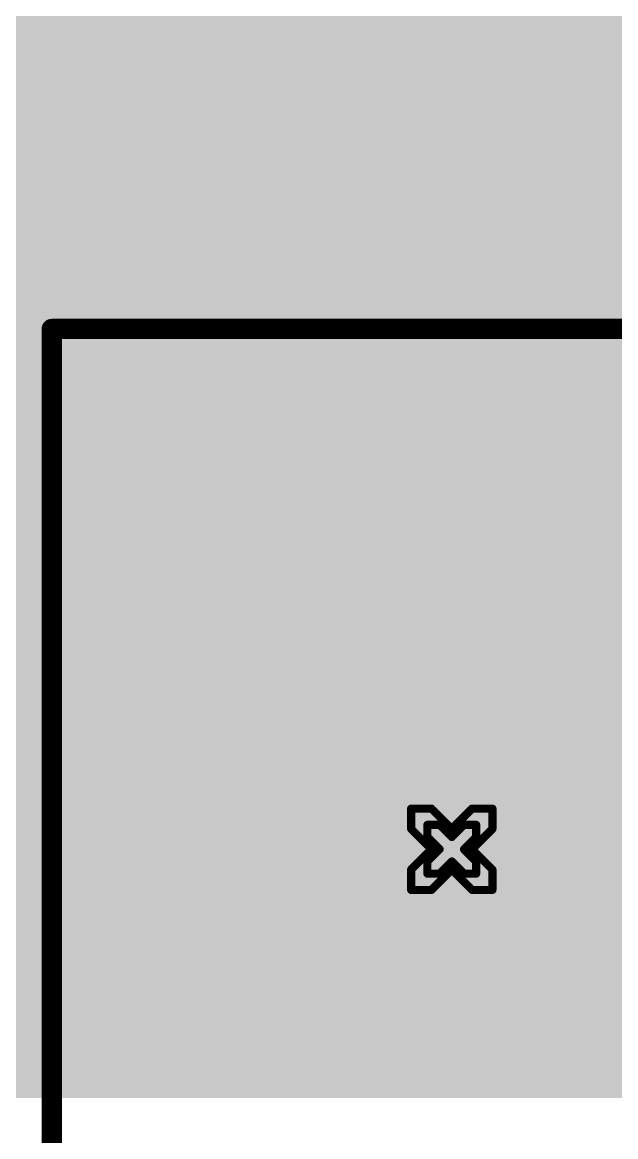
# Model space of a CAD drawing. Header units: inches. Extents: x 68 to 568, y 3 to 460.
# Drawn here: x 206.64 to 210.35, y 125.39 to 132.35 of the extents above; entities that cross this region are included whole.
import ezdxf

# ---------------------------------------------------------------- set-up
doc = ezdxf.new("R2010")
doc.units = ezdxf.units.IN
for name, color, linetype in [('Bottom Layer', 5, 'Continuous'), ('Bottom Solder', 6, 'Continuous'), ('Drill Drawing', 1, 'Continuous'), ('Layer 1', 16, 'Continuous'), ('Layer 2', 76, 'Continuous'), ('Multi-Layer', 9, 'Continuous'), ('Pad Holes', 156, 'Continuous'), ('Top Layer', 1, 'Continuous'), ('Top Overlay', 2, 'Continuous'), ('Top Solder', 216, 'Continuous')]:
    doc.layers.add(name, color=color, linetype=linetype)

# ---------------------------------------------------------------- blocks, each defined once
blk = doc.blocks.new('B57236S0100M000_254')
at = {"layer": 'Bottom Layer'}
h = blk.add_hatch(color=5, dxfattribs=at)
edge = h.paths.add_edge_path()
edge.add_arc((5, 0), 0.85, 0, 360)
at = {"layer": 'Bottom Solder'}
h = blk.add_hatch(color=6, dxfattribs=at)
edge = h.paths.add_edge_path()
edge.add_arc((5, 0), 0.9516, 0, 360)
at = {"layer": 'Layer 1'}
h = blk.add_hatch(color=16, dxfattribs=at)
edge = h.paths.add_edge_path()
edge.add_arc((5, 0), 0.85, 0, 360)
at = {"layer": 'Layer 2'}
h = blk.add_hatch(color=76, dxfattribs=at)
edge = h.paths.add_edge_path()
edge.add_arc((5, 0), 0.85, 0, 360)
at = {"layer": 'Multi-Layer'}
h = blk.add_hatch(color=9, dxfattribs=at)
edge = h.paths.add_edge_path()
edge.add_arc((5, 0), 0.85, 0, 360)
at = {"layer": 'Pad Holes'}
h = blk.add_hatch(color=7, dxfattribs=at)
edge = h.paths.add_edge_path()
edge.add_arc((5, 0), 0.425, 0, 360)
at = {"layer": 'Top Layer'}
h = blk.add_hatch(color=1, dxfattribs=at)
edge = h.paths.add_edge_path()
edge.add_arc((5, 0), 0.85, 0, 360)
at = {"layer": 'Top Solder'}
h = blk.add_hatch(color=216, dxfattribs=at)
edge = h.paths.add_edge_path()
edge.add_arc((5, 0), 0.9516, 0, 360)
at = {"layer": 'Top Overlay'}
for points in [[(-3.25, 2.5, 0.127, 0.127, 0), (8.25, 2.5, 0.127, 0.127, 0)], [(8.25, 2.5, 0.127, 0.127, 0), (8.25, -2.5, 0.127, 0.127, 0)]]:
    blk.add_lwpolyline(points, format="xyseb", dxfattribs=at)
blk.add_lwpolyline([(8.2183, 2.5, 0.0635, 0.0635, 1), (8.2818, 2.5, 0.0635, 0.0635, 1)], format="xyseb", close=True, dxfattribs=at)
blk.add_lwpolyline([(8.2183, 2.5, 0.0635, 0.0635, 1), (8.2818, 2.5, 0.0635, 0.0635, 1)], format="xyseb", close=True, dxfattribs=at)

msp = doc.modelspace()

# ---------------------------------------------------------------- hatches: boundary and pattern name
at = {"layer": 'Bottom Layer'}
msp.add_hatch(color=5, dxfattribs=at).paths.add_polyline_path([(193.802, 125.6281), (213.3346, 125.6281), (213.3346, 151.9425), (193.802, 151.9425)])
at = {"layer": 'Top Layer'}
msp.add_hatch(color=1, dxfattribs=at).paths.add_polyline_path([(194.3367, 125.7297), (212.344, 125.7297), (212.344, 137.9217), (194.3367, 137.9217)])

# ---------------------------------------------------------------- linework, layer by layer
at = {"layer": 'Drill Drawing'}
for points in [[(209.0687, 127.3091, 0.0508, 0.0508, 0), (209.0687, 127.4361, 0.0508, 0.0508, 0)], [(209.0687, 127.4361, 0.0508, 0.0508, 0), (209.1957, 127.4361, 0.0508, 0.0508, 0)], [(209.1957, 127.4361, 0.0508, 0.0508, 0), (209.3227, 127.3091, 0.0508, 0.0508, 0)], [(209.3227, 127.3091, 0.0508, 0.0508, 0), (209.4497, 127.4361, 0.0508, 0.0508, 0)], [(209.4497, 127.4361, 0.0508, 0.0508, 0), (209.5767, 127.4361, 0.0508, 0.0508, 0)], [(209.5767, 127.3091, 0.0508, 0.0508, 0), (209.5767, 127.4361, 0.0508, 0.0508, 0)], [(209.0687, 127.3091, 0.0508, 0.0508, 0), (209.1957, 127.1821, 0.0508, 0.0508, 0)], [(209.1703, 127.2583, 0.0508, 0.0508, 0), (209.1703, 127.3345, 0.0508, 0.0508, 0)], [(209.1703, 127.3345, 0.0508, 0.0508, 0), (209.2465, 127.3345, 0.0508, 0.0508, 0)], [(209.2465, 127.3345, 0.0508, 0.0508, 0), (209.3227, 127.2583, 0.0508, 0.0508, 0)], [(209.3227, 127.2583, 0.0508, 0.0508, 0), (209.3989, 127.3345, 0.0508, 0.0508, 0)], [(209.3989, 127.3345, 0.0508, 0.0508, 0), (209.4751, 127.3345, 0.0508, 0.0508, 0)], [(209.4497, 127.1821, 0.0508, 0.0508, 0), (209.5767, 127.3091, 0.0508, 0.0508, 0)], [(209.4751, 127.2583, 0.0508, 0.0508, 0), (209.4751, 127.3345, 0.0508, 0.0508, 0)], [(209.1703, 127.2583, 0.0508, 0.0508, 0), (209.2465, 127.1821, 0.0508, 0.0508, 0)], [(209.3989, 127.1821, 0.0508, 0.0508, 0), (209.4751, 127.2583, 0.0508, 0.0508, 0)], [(209.0687, 127.0551, 0.0508, 0.0508, 0), (209.1957, 127.1821, 0.0508, 0.0508, 0)], [(209.1703, 127.1059, 0.0508, 0.0508, 0), (209.2465, 127.1821, 0.0508, 0.0508, 0)], [(209.3989, 127.1821, 0.0508, 0.0508, 0), (209.4751, 127.1059, 0.0508, 0.0508, 0)], [(209.4497, 127.1821, 0.0508, 0.0508, 0), (209.5767, 127.0551, 0.0508, 0.0508, 0)], [(209.1703, 127.0297, 0.0508, 0.0508, 0), (209.1703, 127.1059, 0.0508, 0.0508, 0)], [(209.2465, 127.0297, 0.0508, 0.0508, 0), (209.3227, 127.1059, 0.0508, 0.0508, 0)], [(209.3227, 127.1059, 0.0508, 0.0508, 0), (209.3989, 127.0297, 0.0508, 0.0508, 0)], [(209.4751, 127.0297, 0.0508, 0.0508, 0), (209.4751, 127.1059, 0.0508, 0.0508, 0)], [(209.0687, 126.9281, 0.0508, 0.0508, 0), (209.0687, 127.0551, 0.0508, 0.0508, 0)], [(209.1703, 127.0297, 0.0508, 0.0508, 0), (209.2465, 127.0297, 0.0508, 0.0508, 0)], [(209.1957, 126.9281, 0.0508, 0.0508, 0), (209.3227, 127.0551, 0.0508, 0.0508, 0)], [(209.3227, 127.0551, 0.0508, 0.0508, 0), (209.4497, 126.9281, 0.0508, 0.0508, 0)], [(209.3989, 127.0297, 0.0508, 0.0508, 0), (209.4751, 127.0297, 0.0508, 0.0508, 0)], [(209.5767, 126.9281, 0.0508, 0.0508, 0), (209.5767, 127.0551, 0.0508, 0.0508, 0)], [(209.0687, 126.9281, 0.0508, 0.0508, 0), (209.1957, 126.9281, 0.0508, 0.0508, 0)], [(209.4497, 126.9281, 0.0508, 0.0508, 0), (209.5767, 126.9281, 0.0508, 0.0508, 0)]]:
    msp.add_lwpolyline(points, format="xyseb", dxfattribs=at)
for points in [[(209.056, 127.4361, 0.0254, 0.0254, 1), (209.0814, 127.4361, 0.0254, 0.0254, 1)], [(209.056, 127.4361, 0.0254, 0.0254, 1), (209.0814, 127.4361, 0.0254, 0.0254, 1)], [(209.183, 127.4361, 0.0254, 0.0254, 1), (209.2084, 127.4361, 0.0254, 0.0254, 1)], [(209.183, 127.4361, 0.0254, 0.0254, 1), (209.2084, 127.4361, 0.0254, 0.0254, 1)], [(209.437, 127.4361, 0.0254, 0.0254, 1), (209.4624, 127.4361, 0.0254, 0.0254, 1)], [(209.437, 127.4361, 0.0254, 0.0254, 1), (209.4624, 127.4361, 0.0254, 0.0254, 1)], [(209.564, 127.4361, 0.0254, 0.0254, 1), (209.5894, 127.4361, 0.0254, 0.0254, 1)], [(209.564, 127.4361, 0.0254, 0.0254, 1), (209.5894, 127.4361, 0.0254, 0.0254, 1)], [(209.056, 127.3091, 0.0254, 0.0254, 1), (209.0814, 127.3091, 0.0254, 0.0254, 1)], [(209.056, 127.3091, 0.0254, 0.0254, 1), (209.0814, 127.3091, 0.0254, 0.0254, 1)], [(209.1576, 127.3345, 0.0254, 0.0254, 1), (209.183, 127.3345, 0.0254, 0.0254, 1)], [(209.1576, 127.3345, 0.0254, 0.0254, 1), (209.183, 127.3345, 0.0254, 0.0254, 1)], [(209.2338, 127.3345, 0.0254, 0.0254, 1), (209.2592, 127.3345, 0.0254, 0.0254, 1)], [(209.2338, 127.3345, 0.0254, 0.0254, 1), (209.2592, 127.3345, 0.0254, 0.0254, 1)], [(209.31, 127.3091, 0.0254, 0.0254, 1), (209.3354, 127.3091, 0.0254, 0.0254, 1)], [(209.31, 127.3091, 0.0254, 0.0254, 1), (209.3354, 127.3091, 0.0254, 0.0254, 1)], [(209.3862, 127.3345, 0.0254, 0.0254, 1), (209.4116, 127.3345, 0.0254, 0.0254, 1)], [(209.3862, 127.3345, 0.0254, 0.0254, 1), (209.4116, 127.3345, 0.0254, 0.0254, 1)], [(209.4624, 127.3345, 0.0254, 0.0254, 1), (209.4878, 127.3345, 0.0254, 0.0254, 1)], [(209.4624, 127.3345, 0.0254, 0.0254, 1), (209.4878, 127.3345, 0.0254, 0.0254, 1)], [(209.564, 127.3091, 0.0254, 0.0254, 1), (209.5894, 127.3091, 0.0254, 0.0254, 1)], [(209.564, 127.3091, 0.0254, 0.0254, 1), (209.5894, 127.3091, 0.0254, 0.0254, 1)], [(209.1576, 127.2583, 0.0254, 0.0254, 1), (209.183, 127.2583, 0.0254, 0.0254, 1)], [(209.1576, 127.2583, 0.0254, 0.0254, 1), (209.183, 127.2583, 0.0254, 0.0254, 1)], [(209.31, 127.2583, 0.0254, 0.0254, 1), (209.3354, 127.2583, 0.0254, 0.0254, 1)], [(209.31, 127.2583, 0.0254, 0.0254, 1), (209.3354, 127.2583, 0.0254, 0.0254, 1)], [(209.4624, 127.2583, 0.0254, 0.0254, 1), (209.4878, 127.2583, 0.0254, 0.0254, 1)], [(209.4624, 127.2583, 0.0254, 0.0254, 1), (209.4878, 127.2583, 0.0254, 0.0254, 1)], [(209.183, 127.1821, 0.0254, 0.0254, 1), (209.2084, 127.1821, 0.0254, 0.0254, 1)], [(209.183, 127.1821, 0.0254, 0.0254, 1), (209.2084, 127.1821, 0.0254, 0.0254, 1)], [(209.2338, 127.1821, 0.0254, 0.0254, 1), (209.2592, 127.1821, 0.0254, 0.0254, 1)], [(209.2338, 127.1821, 0.0254, 0.0254, 1), (209.2592, 127.1821, 0.0254, 0.0254, 1)], [(209.3862, 127.1821, 0.0254, 0.0254, 1), (209.4116, 127.1821, 0.0254, 0.0254, 1)], [(209.3862, 127.1821, 0.0254, 0.0254, 1), (209.4116, 127.1821, 0.0254, 0.0254, 1)], [(209.437, 127.1821, 0.0254, 0.0254, 1), (209.4624, 127.1821, 0.0254, 0.0254, 1)], [(209.437, 127.1821, 0.0254, 0.0254, 1), (209.4624, 127.1821, 0.0254, 0.0254, 1)], [(209.1576, 127.1059, 0.0254, 0.0254, 1), (209.183, 127.1059, 0.0254, 0.0254, 1)], [(209.1576, 127.1059, 0.0254, 0.0254, 1), (209.183, 127.1059, 0.0254, 0.0254, 1)], [(209.31, 127.1059, 0.0254, 0.0254, 1), (209.3354, 127.1059, 0.0254, 0.0254, 1)], [(209.31, 127.1059, 0.0254, 0.0254, 1), (209.3354, 127.1059, 0.0254, 0.0254, 1)], [(209.4624, 127.1059, 0.0254, 0.0254, 1), (209.4878, 127.1059, 0.0254, 0.0254, 1)], [(209.4624, 127.1059, 0.0254, 0.0254, 1), (209.4878, 127.1059, 0.0254, 0.0254, 1)], [(209.056, 127.0551, 0.0254, 0.0254, 1), (209.0814, 127.0551, 0.0254, 0.0254, 1)], [(209.056, 127.0551, 0.0254, 0.0254, 1), (209.0814, 127.0551, 0.0254, 0.0254, 1)], [(209.1576, 127.0297, 0.0254, 0.0254, 1), (209.183, 127.0297, 0.0254, 0.0254, 1)], [(209.1576, 127.0297, 0.0254, 0.0254, 1), (209.183, 127.0297, 0.0254, 0.0254, 1)], [(209.2338, 127.0297, 0.0254, 0.0254, 1), (209.2592, 127.0297, 0.0254, 0.0254, 1)], [(209.2338, 127.0297, 0.0254, 0.0254, 1), (209.2592, 127.0297, 0.0254, 0.0254, 1)], [(209.31, 127.0551, 0.0254, 0.0254, 1), (209.3354, 127.0551, 0.0254, 0.0254, 1)], [(209.31, 127.0551, 0.0254, 0.0254, 1), (209.3354, 127.0551, 0.0254, 0.0254, 1)], [(209.3862, 127.0297, 0.0254, 0.0254, 1), (209.4116, 127.0297, 0.0254, 0.0254, 1)], [(209.3862, 127.0297, 0.0254, 0.0254, 1), (209.4116, 127.0297, 0.0254, 0.0254, 1)], [(209.4624, 127.0297, 0.0254, 0.0254, 1), (209.4878, 127.0297, 0.0254, 0.0254, 1)], [(209.4624, 127.0297, 0.0254, 0.0254, 1), (209.4878, 127.0297, 0.0254, 0.0254, 1)], [(209.564, 127.0551, 0.0254, 0.0254, 1), (209.5894, 127.0551, 0.0254, 0.0254, 1)], [(209.564, 127.0551, 0.0254, 0.0254, 1), (209.5894, 127.0551, 0.0254, 0.0254, 1)], [(209.056, 126.9281, 0.0254, 0.0254, 1), (209.0814, 126.9281, 0.0254, 0.0254, 1)], [(209.056, 126.9281, 0.0254, 0.0254, 1), (209.0814, 126.9281, 0.0254, 0.0254, 1)], [(209.183, 126.9281, 0.0254, 0.0254, 1), (209.2084, 126.9281, 0.0254, 0.0254, 1)], [(209.183, 126.9281, 0.0254, 0.0254, 1), (209.2084, 126.9281, 0.0254, 0.0254, 1)], [(209.437, 126.9281, 0.0254, 0.0254, 1), (209.4624, 126.9281, 0.0254, 0.0254, 1)], [(209.437, 126.9281, 0.0254, 0.0254, 1), (209.4624, 126.9281, 0.0254, 0.0254, 1)], [(209.564, 126.9281, 0.0254, 0.0254, 1), (209.5894, 126.9281, 0.0254, 0.0254, 1)], [(209.564, 126.9281, 0.0254, 0.0254, 1), (209.5894, 126.9281, 0.0254, 0.0254, 1)]]:
    msp.add_lwpolyline(points, format="xyseb", close=True, dxfattribs=at)

# ---------------------------------------------------------------- block references
at = {"rotation": 90}
msp.add_blockref('B57236S0100M000_254', (209.3227, 122.1821), dxfattribs=at)

doc.saveas('drawing.dxf')
